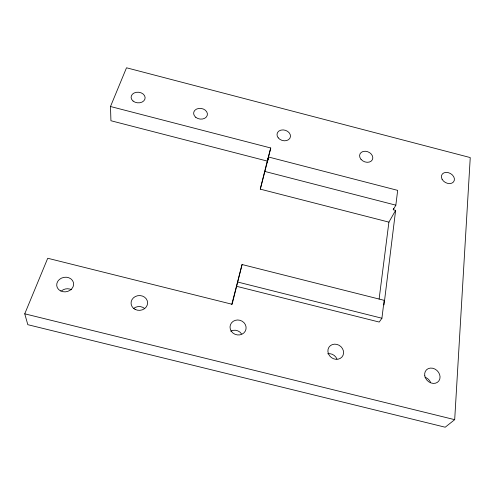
<?xml version="1.0" encoding="UTF-8"?>
<svg xmlns="http://www.w3.org/2000/svg" width="495" height="495" viewBox="0 0 495 495"><rect width="100%" height="100%" fill="white"/><g stroke="black" fill="none" stroke-linecap="round" stroke-linejoin="round"><path stroke-width="0.74" d="M236.56 286.302L379.232 322.059L381.923 318.229L384.132 300.317L242.067 264.522L232.118 304.276L47.73 258.26L24.75 313.818L27.819 324.683L445.197 427.216L454.688 419.673L470.25 157.571L126.51 67.784L110.496 106.505L110.93 120.737L267.232 161.073L260.283 189.146L388.909 222.125L395.623 210.356L393.259 209.75L393.445 208.277M393.259 209.75L395.845 205.171L397.671 190.365L268.618 157.033L267.269 162.044L270.746 147.986L110.496 106.505M384.015 304.926L395.623 210.356M379.108 299.085L388.909 222.125M231.747 304.493L242.067 264.522M260.283 189.146L268.618 157.033M267.232 161.073L270.746 147.986M24.75 313.818L454.688 419.673M237.736 282.051L381.923 318.229M265.048 171.499L395.845 205.171M425.007 377.233A8.106 6.856 45.2 0 1 430.514 382.258M327.696 353.746A7.932 7.122 37.3 0 1 336.94 359.048M230.744 331.174A7.871 7.289 17 0 1 241.504 333.84M133.471 308.595A8.044 7.246 -4.5 0 1 144.794 308.657M61.609 290.775A8.267 7.134 -11.7 0 1 71.565 289.736M424.778 375.854A8.341 6.998 44.4 0 0 437.401 382.338A8.341 6.998 44.4 0 0 434.876 369.029A8.341 6.998 44.4 0 0 424.778 375.854M135.079 309.369A8.279 7.406 -3.4 0 0 147.603 302.977A8.279 7.406 -3.4 0 0 135.302 296.536A8.279 7.406 -3.4 0 0 135.079 309.369M278.209 137.827A6.856 5.321 16.4 0 0 289.847 138.34A6.856 5.321 16.4 0 0 283.19 129.907A6.856 5.321 16.4 0 0 278.209 137.827M195.772 117.309A6.93 5.334 9.6 0 0 207.226 115.453A6.93 5.334 9.6 0 0 198.575 108.461A6.93 5.334 9.6 0 0 195.772 117.309M328.445 353.783A8.161 7.27 36.4 0 0 341.921 357.062A8.161 7.27 36.4 0 0 336.848 344.39A8.161 7.27 36.4 0 0 328.445 353.783M360.997 159.31A6.837 5.259 23.1 0 0 372.351 159.761A6.837 5.259 23.1 0 0 365.267 151.247A6.837 5.259 23.1 0 0 360.997 159.31M442.072 179.221A6.88 5.154 28.8 0 0 453.352 182.111A6.88 5.154 28.8 0 0 448.297 172.644A6.88 5.154 28.8 0 0 442.072 179.221M133.068 101.036A7.029 5.315 5.2 0 0 144.862 99.254A7.029 5.315 5.2 0 0 136.41 92.299A7.029 5.315 5.2 0 0 133.068 101.036M231.32 331.266A8.099 7.444 17.1 0 0 245.235 331.211A8.099 7.444 17.1 0 0 237.649 319.98A8.099 7.444 17.1 0 0 231.32 331.266M60.477 290.868A8.514 7.289 -10.7 0 0 73.625 284.594A8.514 7.289 -10.7 0 0 61.411 278.159A8.514 7.289 -10.7 0 0 60.477 290.868"/></g></svg>
